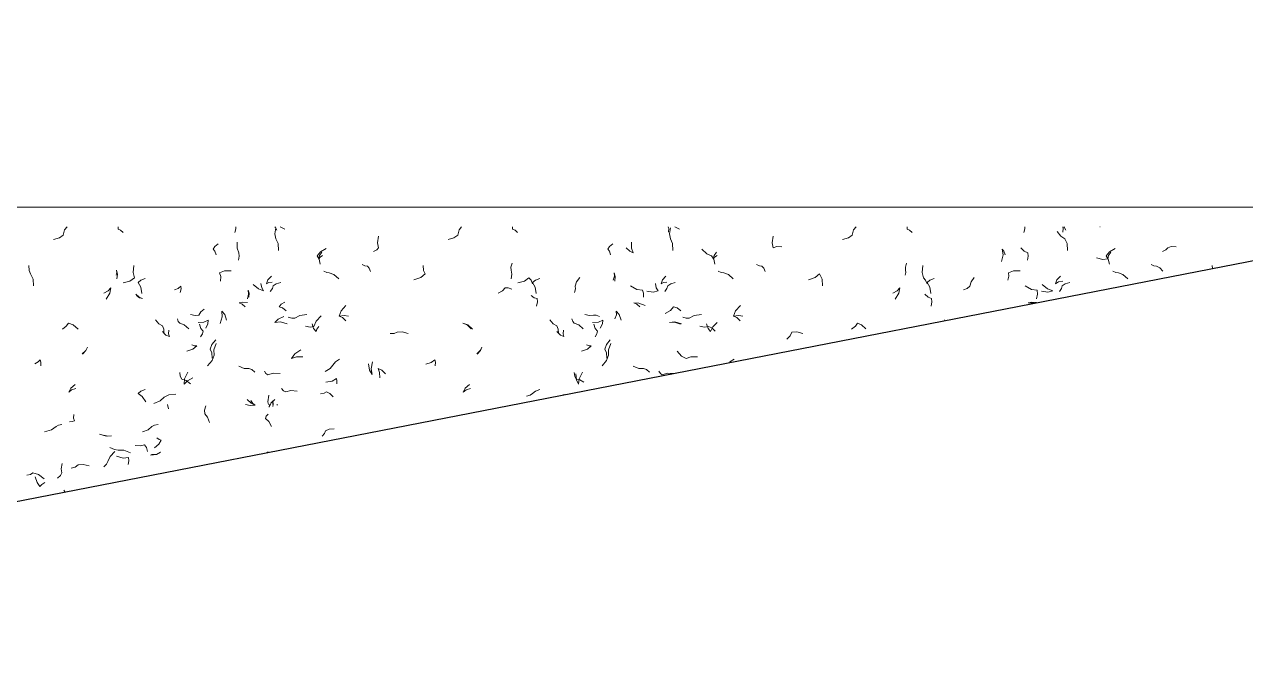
# Model space of a CAD drawing. Header units: metres. Extents: x 0 to 46.1, y -33.1 to 1.9.
# Drawn here: x 10.36 to 16.55, y -31.31 to -28.07 of the extents above; entities that cross this region are included whole.
import ezdxf

# ---------------------------------------------------------------- set-up
doc = ezdxf.new("R2010")
doc.units = ezdxf.units.M
doc.header["$LTSCALE"] = 0.02
doc.layers.add('AB_EXT_COUVRE', color=8, linetype='Continuous', lineweight=9)
doc.layers.add('CONTEXT', color=7, linetype='Continuous', lineweight=13, true_color=0x787878)
doc.layers.add('SITE', color=7, linetype='Continuous', lineweight=25, true_color=0x000000)

msp = doc.modelspace()

# ---------------------------------------------------------------- linework, layer by layer
at = {"layer": 'AB_EXT_COUVRE', "lineweight": 9, "true_color": 0x606060, "transparency": 33554585}
for points in [[(10.5545, -29.1418), (10.535, -29.1564), (10.5055, -29.1649)], [(10.5545, -29.1418), (10.5617, -29.1162), (10.5737, -29.1)], [(10.8322, -29.1127), (10.8323, -29.1)], [(10.8322, -29.1127), (10.845, -29.1177), (10.858, -29.1292)], [(11.4301, -29.1), (11.4303, -29.1101), (11.4238, -29.1289)], [(11.6273, -29.1), (11.6296, -29.102), (11.6374, -29.1167)], [(11.6323, -29.1609), (11.6275, -29.1364), (11.6326, -29.1053)], [(11.6544, -29.1), (11.6786, -29.1123)], [(12.1536, -29.2071), (12.148, -29.1808), (12.1529, -29.1474)], [(12.5545, -29.1418), (12.535, -29.1564), (12.5055, -29.1649)], [(12.5545, -29.1418), (12.5617, -29.1162), (12.5737, -29.1)], [(12.8322, -29.1127), (12.8323, -29.1)], [(12.8322, -29.1127), (12.845, -29.1177), (12.858, -29.1292)], [(13.6216, -29.1), (13.624, -29.1082), (13.6227, -29.1278)], [(13.6323, -29.1609), (13.6275, -29.1364), (13.6326, -29.1053)], [(13.6544, -29.1), (13.6786, -29.1123)], [(14.1536, -29.2071), (14.148, -29.1808), (14.1529, -29.1474)], [(14.5545, -29.1418), (14.535, -29.1564), (14.5055, -29.1649)], [(14.5545, -29.1418), (14.5617, -29.1162), (14.5737, -29.1)], [(14.8322, -29.1127), (14.8323, -29.1)], [(14.8322, -29.1127), (14.845, -29.1177), (14.858, -29.1292)], [(15.4301, -29.1), (15.4303, -29.1101), (15.4238, -29.1289)], [(15.6323, -29.1609), (15.6115, -29.1479), (15.5927, -29.1234)], [(15.6216, -29.1), (15.624, -29.1082), (15.6227, -29.1278)], [(15.6273, -29.1), (15.6296, -29.102), (15.6374, -29.1167)], [(15.8107, -29.1), (15.8105, -29.1008)], [(11.3149, -29.2129), (11.3238, -29.1993), (11.3404, -29.1871)], [(11.3149, -29.2129), (11.3238, -29.2245), (11.3291, -29.2422)], [(11.4445, -29.2329), (11.4356, -29.2092), (11.4355, -29.1774)], [(11.6323, -29.1609), (11.6435, -29.1856), (11.6457, -29.2196)], [(11.8417, -29.2468), (11.8584, -29.2266), (11.887, -29.2102)], [(12.1536, -29.2071), (12.1438, -29.2176), (12.1277, -29.2256)], [(13.3149, -29.2129), (13.3238, -29.1993), (13.3404, -29.1871)], [(13.3149, -29.2129), (13.3238, -29.2245), (13.3291, -29.2422)], [(13.4445, -29.2329), (13.4263, -29.2244), (13.4087, -29.2064)], [(13.4445, -29.2329), (13.4356, -29.2092), (13.4355, -29.1774)], [(13.6323, -29.1609), (13.6435, -29.1856), (13.6457, -29.2196)], [(13.8417, -29.2468), (13.8167, -29.2365), (13.7917, -29.2133)], [(14.1536, -29.2071), (14.1721, -29.2005), (14.1968, -29.201)], [(15.3149, -29.2129), (15.3189, -29.2414), (15.311, -29.2768)], [(15.3149, -29.2129), (15.3238, -29.2245), (15.3291, -29.2422)], [(15.4445, -29.2329), (15.4263, -29.2244), (15.4087, -29.2064)], [(15.6323, -29.1609), (15.6435, -29.1856), (15.6457, -29.2196)], [(15.8417, -29.2468), (15.8584, -29.2266), (15.887, -29.2102)], [(16.1536, -29.2071), (16.1438, -29.2176), (16.1277, -29.2256)], [(16.1536, -29.2071), (16.1721, -29.2005), (16.1968, -29.201)], [(11.4445, -29.2329), (11.4472, -29.249), (11.4433, -29.2691)], [(11.8417, -29.2468), (11.8526, -29.2641), (11.8579, -29.2892)], [(11.85, -29.2626), (11.8539, -29.2463), (11.8656, -29.2288)], [(11.85, -29.2626), (11.8569, -29.2535), (11.8691, -29.2457)], [(13.8417, -29.2468), (13.8526, -29.2641), (13.8579, -29.2892)], [(13.85, -29.2626), (13.8539, -29.2463), (13.8656, -29.2288)], [(13.85, -29.2626), (13.8569, -29.2535), (13.8691, -29.2457)], [(15.4445, -29.2329), (15.4472, -29.249), (15.4433, -29.2691)], [(15.85, -29.2626), (15.8245, -29.2655), (15.7931, -29.2576)], [(15.8417, -29.2468), (15.8526, -29.2641), (15.8579, -29.2892)], [(15.85, -29.2626), (15.8539, -29.2463), (15.8656, -29.2288)], [(10.3892, -29.3392), (10.3811, -29.3211), (10.3795, -29.2961)], [(10.3892, -29.3392), (10.4013, -29.3647), (10.4042, -29.4001)], [(10.8249, -29.3203), (10.8265, -29.3316), (10.8234, -29.3457)], [(10.8249, -29.3203), (10.8293, -29.3394), (10.8261, -29.3638)], [(10.9154, -29.3583), (10.9089, -29.3311), (10.9132, -29.2962)], [(11.3474, -29.333), (11.3722, -29.3234), (11.4057, -29.3231)], [(11.3474, -29.333), (11.3529, -29.3518), (11.3511, -29.3764)], [(11.9035, -29.3332), (11.8902, -29.3321), (11.8751, -29.325)], [(11.9035, -29.3332), (11.9271, -29.3424), (11.9509, -29.3638)], [(12.0968, -29.2997), (12.0839, -29.2985), (12.0693, -29.2914)], [(12.0968, -29.2997), (12.1063, -29.3102), (12.1129, -29.3268)], [(12.3892, -29.3392), (12.3669, -29.3574), (12.3326, -29.369)], [(12.3892, -29.3392), (12.3811, -29.3211), (12.3795, -29.2961)], [(12.8249, -29.3203), (12.8238, -29.3039), (12.8297, -29.2841)], [(12.8249, -29.3203), (12.8293, -29.3394), (12.8261, -29.3638)], [(13.3474, -29.333), (13.3487, -29.35), (13.3427, -29.3707)], [(13.3474, -29.333), (13.3529, -29.3518), (13.3511, -29.3764)], [(13.9035, -29.3332), (13.8902, -29.3321), (13.8751, -29.325)], [(13.9035, -29.3332), (13.9271, -29.3424), (13.9509, -29.3638)], [(14.0968, -29.2997), (14.0839, -29.2985), (14.0693, -29.2914)], [(14.0968, -29.2997), (14.1063, -29.3102), (14.1129, -29.3268)], [(14.3892, -29.3392), (14.3669, -29.3574), (14.3326, -29.369)], [(14.3892, -29.3392), (14.4013, -29.3647), (14.4042, -29.4001)], [(14.8249, -29.3203), (14.8265, -29.3316), (14.8234, -29.3457)], [(14.8249, -29.3203), (14.8238, -29.3039), (14.8297, -29.2841)], [(14.9154, -29.3583), (14.9089, -29.3311), (14.9132, -29.2962)], [(15.3474, -29.333), (15.3487, -29.35), (15.3427, -29.3707)], [(15.3474, -29.333), (15.3722, -29.3234), (15.4057, -29.3231)], [(15.9035, -29.3332), (15.8902, -29.3321), (15.8751, -29.325)], [(15.9035, -29.3332), (15.9271, -29.3424), (15.9509, -29.3638)], [(16.0968, -29.2997), (16.0839, -29.2985), (16.0693, -29.2914)], [(16.0968, -29.2997), (16.1134, -29.3077), (16.1293, -29.3245)], [(16.3805, -29.3109), (16.3795, -29.2961)], [(10.9154, -29.3583), (10.8927, -29.3749), (10.8586, -29.3844)], [(10.9341, -29.3831), (10.9483, -29.3706), (10.9705, -29.3622)], [(10.9341, -29.3831), (10.9474, -29.406), (10.9529, -29.4389)], [(11.1504, -29.4005), (11.1378, -29.4122), (11.1178, -29.4203)], [(11.1504, -29.4005), (11.1517, -29.4151), (11.1467, -29.4328)], [(11.5706, -29.4246), (11.5441, -29.4153), (11.517, -29.3927)], [(11.5706, -29.4246), (11.5612, -29.4094), (11.5568, -29.3872)], [(11.5853, -29.3894), (11.5925, -29.3696), (11.6097, -29.3495)], [(11.5853, -29.3894), (11.5973, -29.3831), (11.6142, -29.3809)], [(11.6192, -29.3995), (11.6151, -29.4132), (11.6044, -29.4275)], [(11.6192, -29.3995), (11.6344, -29.3889), (11.6571, -29.3832)], [(12.9154, -29.3583), (12.8927, -29.3749), (12.8586, -29.3844)], [(12.9154, -29.3583), (12.9265, -29.3704), (12.9342, -29.3897)], [(12.9341, -29.3831), (12.9483, -29.3706), (12.9705, -29.3622)], [(12.9341, -29.3831), (12.9474, -29.406), (12.9529, -29.4389)], [(13.1504, -29.4005), (13.1517, -29.4151), (13.1467, -29.4328)], [(13.1504, -29.4005), (13.1566, -29.3791), (13.1733, -29.3565)], [(13.4913, -29.422), (13.4627, -29.4177), (13.4309, -29.3999)], [(13.5706, -29.4246), (13.5612, -29.4094), (13.5568, -29.3872)], [(13.5853, -29.3894), (13.5925, -29.3696), (13.6097, -29.3495)], [(13.5853, -29.3894), (13.5973, -29.3831), (13.6142, -29.3809)], [(13.6192, -29.3995), (13.6151, -29.4132), (13.6044, -29.4275)], [(13.6192, -29.3995), (13.6344, -29.3889), (13.6571, -29.3832)], [(14.9154, -29.3583), (14.9265, -29.3704), (14.9342, -29.3897)], [(14.9341, -29.3831), (14.9483, -29.3706), (14.9705, -29.3622)], [(14.9341, -29.3831), (14.9474, -29.406), (14.9529, -29.4389)], [(15.1504, -29.4005), (15.1378, -29.4122), (15.1178, -29.4203)], [(15.1504, -29.4005), (15.1566, -29.3791), (15.1733, -29.3565)], [(15.4913, -29.422), (15.4627, -29.4177), (15.4309, -29.3999)], [(15.5706, -29.4246), (15.5441, -29.4153), (15.517, -29.3927)], [(15.5853, -29.3894), (15.5925, -29.3696), (15.6097, -29.3495)], [(15.5853, -29.3894), (15.6001, -29.3798), (15.6218, -29.375)], [(15.6192, -29.3995), (15.6151, -29.4132), (15.6044, -29.4275)], [(15.6192, -29.3995), (15.6344, -29.3889), (15.6571, -29.3832)], [(10.795, -29.4087), (10.782, -29.4242), (10.7598, -29.4368)], [(10.795, -29.4087), (10.7904, -29.4365), (10.7728, -29.4673)], [(10.9565, -29.4637), (10.9393, -29.4569), (10.9219, -29.4414)], [(10.9565, -29.4637), (10.9418, -29.4597), (10.9261, -29.4486)], [(11.4913, -29.422), (11.4943, -29.4415), (11.4891, -29.4657)], [(11.4913, -29.422), (11.4965, -29.4366), (11.4961, -29.4561)], [(12.795, -29.4087), (12.782, -29.4242), (12.7598, -29.4368)], [(12.795, -29.4087), (12.8107, -29.4088), (12.829, -29.4158)], [(12.9565, -29.4637), (12.9418, -29.4597), (12.9261, -29.4486)], [(12.9565, -29.4637), (12.9588, -29.4806), (12.954, -29.5015)], [(13.4913, -29.422), (13.4965, -29.4366), (13.4961, -29.4561)], [(13.5706, -29.4246), (13.5458, -29.4307), (13.5139, -29.427)], [(14.795, -29.4087), (14.782, -29.4242), (14.7598, -29.4368)], [(14.795, -29.4087), (14.7904, -29.4365), (14.7728, -29.4673)], [(14.9565, -29.4637), (14.9393, -29.4569), (14.9219, -29.4414)], [(14.9565, -29.4637), (14.9588, -29.4806), (14.954, -29.5015)], [(15.4913, -29.422), (15.4943, -29.4415), (15.4891, -29.4657)], [(15.5706, -29.4246), (15.5458, -29.4307), (15.5139, -29.427)], [(11.2423, -29.5472), (11.2517, -29.5316), (11.2697, -29.5175)], [(11.3582, -29.5276), (11.3603, -29.5562), (11.3501, -29.5908)], [(11.3582, -29.5276), (11.3732, -29.5453), (11.383, -29.5727)], [(11.4469, -29.4862), (11.4654, -29.4813), (11.4892, -29.4838)], [(11.4469, -29.4862), (11.4621, -29.4923), (11.4774, -29.5063)], [(11.649, -29.5052), (11.6598, -29.4921), (11.6783, -29.4814)], [(11.649, -29.5052), (11.6667, -29.5109), (11.6851, -29.5256)], [(11.9526, -29.5535), (11.9631, -29.5263), (11.9874, -29.4989)], [(13.3582, -29.5276), (13.3588, -29.5457), (13.3515, -29.5672)], [(13.3582, -29.5276), (13.3732, -29.5453), (13.383, -29.5727)], [(13.4469, -29.4862), (13.4732, -29.4867), (13.5039, -29.499)], [(13.4469, -29.4862), (13.4621, -29.4923), (13.4774, -29.5063)], [(13.649, -29.5052), (13.6331, -29.5242), (13.6061, -29.5396)], [(13.649, -29.5052), (13.6667, -29.5109), (13.6851, -29.5256)], [(13.9526, -29.5535), (13.9631, -29.5263), (13.9874, -29.4989)], [(15.4469, -29.4862), (15.4654, -29.4813), (15.4892, -29.4838)], [(15.4469, -29.4862), (15.4732, -29.4867), (15.4746, -29.4873)], [(10.5805, -29.5885), (10.5702, -29.6044), (10.5509, -29.6185)], [(10.5805, -29.5885), (10.6049, -29.5973), (10.6297, -29.6186)], [(11.0575, -29.6016), (11.039, -29.5915), (11.0217, -29.5713)], [(11.145, -29.5887), (11.1378, -29.5797), (11.1332, -29.566)], [(11.145, -29.5887), (11.1678, -29.5971), (11.1909, -29.6171)], [(11.2423, -29.5472), (11.2232, -29.5497), (11.1996, -29.5443)], [(11.2896, -29.5725), (11.2681, -29.583), (11.2381, -29.5859)], [(11.2896, -29.5725), (11.2876, -29.592), (11.2767, -29.6141)], [(11.6278, -29.5848), (11.6448, -29.5677), (11.6725, -29.5552)], [(11.6278, -29.5848), (11.6555, -29.5822), (11.6892, -29.5913)], [(11.7282, -29.5627), (11.7133, -29.5634), (11.6954, -29.5576)], [(11.7282, -29.5627), (11.7539, -29.5495), (11.7901, -29.5453)], [(11.8254, -29.6056), (11.8365, -29.5787), (11.8615, -29.5519)], [(11.9526, -29.5535), (11.9794, -29.5492), (12, -29.5534)], [(11.9526, -29.5535), (11.9698, -29.5604), (11.9871, -29.5761)], [(12.5805, -29.5885), (12.6017, -29.5972), (12.6227, -29.6168)], [(12.5805, -29.5885), (12.6049, -29.5973), (12.6297, -29.6186)], [(13.0575, -29.6016), (13.039, -29.5915), (13.0217, -29.5713)], [(13.145, -29.5887), (13.1378, -29.5797), (13.1332, -29.566)], [(13.145, -29.5887), (13.1678, -29.5971), (13.1909, -29.6171)], [(13.2423, -29.5472), (13.2232, -29.5497), (13.1996, -29.5443)], [(13.2896, -29.5725), (13.2681, -29.583), (13.2381, -29.5859)], [(13.2423, -29.5472), (13.2565, -29.5476), (13.273, -29.5544)], [(13.2896, -29.5725), (13.2876, -29.592), (13.2767, -29.6141)], [(13.6278, -29.5848), (13.6555, -29.5822), (13.6892, -29.5913)], [(13.6278, -29.5848), (13.6535, -29.5839), (13.6842, -29.5943)], [(13.7282, -29.5627), (13.7133, -29.5634), (13.6954, -29.5576)], [(13.7282, -29.5627), (13.7539, -29.5495), (13.7901, -29.5453)], [(13.8367, -29.6306), (13.8475, -29.6074), (13.8704, -29.5849)], [(13.9526, -29.5535), (13.9794, -29.5492), (14, -29.5534)], [(13.9526, -29.5535), (13.9698, -29.5604), (13.9871, -29.5761)], [(14.5805, -29.5885), (14.5702, -29.6044), (14.5509, -29.6185)], [(14.5805, -29.5885), (14.6017, -29.5972), (14.6227, -29.6168)], [(15.0247, -29.5749), (15.0217, -29.5713)], [(11.0929, -29.6564), (11.0748, -29.6486), (11.057, -29.6314)], [(11.0575, -29.6016), (11.0642, -29.6185), (11.0645, -29.6413)], [(11.0929, -29.6564), (11.0889, -29.6422), (11.0906, -29.6237)], [(11.2631, -29.6284), (11.2519, -29.6147), (11.2447, -29.5937)], [(11.2631, -29.6284), (11.2605, -29.6424), (11.2511, -29.6578)], [(11.8254, -29.6056), (11.8061, -29.6085), (11.7821, -29.6034)], [(11.8367, -29.6306), (11.8241, -29.6154), (11.8158, -29.5921)], [(11.8367, -29.6306), (11.8408, -29.6183), (11.8511, -29.6057)], [(12.248, -29.6339), (12.2325, -29.6405), (12.2114, -29.6414)], [(12.248, -29.6339), (12.273, -29.6317), (12.3033, -29.6402)], [(13.0929, -29.6564), (13.0748, -29.6486), (13.057, -29.6314)], [(13.0575, -29.6016), (13.0642, -29.6185), (13.0645, -29.6413)], [(13.0929, -29.6564), (13.0889, -29.6422), (13.0906, -29.6237)], [(13.2631, -29.6284), (13.2519, -29.6147), (13.2447, -29.5937)], [(13.2631, -29.6284), (13.2605, -29.6424), (13.2511, -29.6578)], [(13.8254, -29.6056), (13.8061, -29.6085), (13.7821, -29.6034)], [(13.8367, -29.6306), (13.8241, -29.6154), (13.8158, -29.5921)], [(13.8254, -29.6056), (13.8426, -29.6126), (13.8598, -29.6284)], [(14.248, -29.6339), (14.2406, -29.6521), (14.2237, -29.6703)], [(14.248, -29.6339), (14.273, -29.6317), (14.3033, -29.6402)], [(10.677, -29.7104), (10.6684, -29.7275), (10.6508, -29.744)], [(10.677, -29.7104), (10.6691, -29.7277), (10.6523, -29.7447)], [(11.2316, -29.7034), (11.2119, -29.7201), (11.1814, -29.731)], [(11.2316, -29.7034), (11.2203, -29.7037), (11.2068, -29.699)], [(11.2995, -29.72), (11.3079, -29.697), (11.3279, -29.6736)], [(11.3189, -29.7508), (11.3187, -29.7236), (11.3305, -29.6916)], [(12.677, -29.7104), (12.6684, -29.7275), (12.6508, -29.744)], [(12.677, -29.7104), (12.6691, -29.7277), (12.6523, -29.7447)], [(13.2316, -29.7034), (13.2119, -29.7201), (13.1814, -29.731)], [(13.2316, -29.7034), (13.2203, -29.7037), (13.2068, -29.699)], [(13.2995, -29.72), (13.3079, -29.697), (13.3279, -29.6736)], [(13.3189, -29.7508), (13.3187, -29.7236), (13.3305, -29.6916)], [(10.4382, -29.7737), (10.4279, -29.7851), (10.4108, -29.794)], [(10.4382, -29.7737), (10.4418, -29.7868), (10.4403, -29.8039)], [(11.3189, -29.7508), (11.3093, -29.7778), (11.2861, -29.8054)], [(11.2995, -29.72), (11.3082, -29.7395), (11.3098, -29.7662)], [(11.712, -29.7678), (11.7288, -29.7442), (11.7589, -29.7238)], [(11.712, -29.7678), (11.7367, -29.7587), (11.7697, -29.7589)], [(11.9216, -29.8008), (11.934, -29.7848), (11.9557, -29.7714)], [(12.4382, -29.7737), (12.42, -29.788), (12.3923, -29.7968)], [(12.4382, -29.7737), (12.4418, -29.7868), (12.4403, -29.8039)], [(13.3189, -29.7508), (13.3093, -29.7778), (13.2861, -29.8054)], [(13.2995, -29.72), (13.3082, -29.7395), (13.3098, -29.7662)], [(13.712, -29.7678), (13.6885, -29.7555), (13.6663, -29.7305)], [(13.712, -29.7678), (13.7367, -29.7587), (13.7697, -29.7589)], [(13.9317, -29.7877), (13.934, -29.7848), (13.9557, -29.7714)], [(11.1554, -29.8722), (11.148, -29.8578), (11.1456, -29.8376)], [(11.167, -29.8983), (11.17, -29.8697), (11.1862, -29.8372)], [(11.4962, -29.818), (11.4722, -29.8179), (11.444, -29.807)], [(11.4962, -29.818), (11.5111, -29.8234), (11.5262, -29.8362)], [(11.5913, -29.8504), (11.5822, -29.8433), (11.5747, -29.8309)], [(11.9216, -29.8008), (11.9075, -29.8188), (11.8831, -29.8337)], [(12.121, -29.8485), (12.1076, -29.8265), (12.1015, -29.7946)], [(12.121, -29.8485), (12.116, -29.8201), (12.1228, -29.7845)], [(12.1503, -29.8178), (12.1693, -29.8266), (12.1878, -29.8453)], [(12.1503, -29.8178), (12.1584, -29.8379), (12.1591, -29.865)], [(13.1554, -29.8722), (13.148, -29.8578), (13.1456, -29.8376)], [(13.167, -29.8983), (13.17, -29.8697), (13.1862, -29.8372)], [(13.4962, -29.818), (13.4722, -29.8179), (13.444, -29.807)], [(13.4962, -29.818), (13.5111, -29.8234), (13.5262, -29.8362)], [(13.5913, -29.8504), (13.5822, -29.8433), (13.5747, -29.8309)], [(10.5826, -29.9389), (10.593, -29.9183), (10.6142, -29.8985)], [(11.1554, -29.8722), (11.1772, -29.879), (11.1999, -29.8967)], [(11.167, -29.8983), (11.184, -29.8801), (11.212, -29.8662)], [(11.5913, -29.8504), (11.6184, -29.8416), (11.6542, -29.8432)], [(11.9393, -29.8684), (11.9171, -29.8817), (11.885, -29.8876)], [(11.9393, -29.8684), (11.9424, -29.8801), (11.9409, -29.8952)], [(12.5826, -29.9389), (12.593, -29.9183), (12.6142, -29.8985)], [(13.167, -29.8983), (13.1562, -29.8758), (13.1534, -29.8446)], [(13.1554, -29.8722), (13.1738, -29.8758), (13.1939, -29.8881)], [(13.5913, -29.8504), (13.6184, -29.8416), (13.6481, -29.8429)], [(10.5826, -29.9389), (10.5968, -29.9268), (10.6189, -29.9188)], [(10.9336, -29.9443), (10.948, -29.9324), (10.9702, -29.9249)], [(10.9336, -29.9443), (10.9552, -29.9596), (10.9738, -29.9873)], [(11.0659, -29.963), (11.0458, -29.9817), (11.0139, -29.995)], [(11.0659, -29.963), (11.0905, -29.9509), (11.1249, -29.9475)], [(11.5948, -30), (11.5921, -29.9875), (11.597, -29.9531)], [(11.6822, -29.9357), (11.6712, -29.9308), (11.6605, -29.9202)], [(11.6822, -29.9357), (11.7077, -29.9291), (11.7407, -29.9327)], [(11.8896, -29.9365), (11.8772, -29.9434), (11.8595, -29.9461)], [(11.8896, -29.9365), (11.9063, -29.9443), (11.9225, -29.961)], [(12.5826, -29.9389), (12.5968, -29.9268), (12.6189, -29.9188)], [(12.9336, -29.9443), (12.9215, -29.9536), (12.9031, -29.9591)], [(12.9336, -29.9443), (12.948, -29.9324), (12.9702, -29.9249)], [(13.0884, -29.9519), (13.0905, -29.9509), (13.0971, -29.9502)], [(11.0832, -30), (11.0875, -30.0221)], [(11.2725, -30.0481), (11.2709, -30.0294), (11.2772, -30.0066)], [(11.5271, -30.0035), (11.5026, -30.0062), (11.478, -30)], [(11.5195, -30), (11.5071, -29.9942), (11.4876, -29.9744)], [(11.5221, -30), (11.5156, -29.9955), (11.5057, -29.9809)], [(11.5271, -30.0035), (11.5221, -30)], [(11.598, -30.0144), (11.6048, -30)], [(11.598, -30.0144), (11.5995, -30)], [(11.6048, -30), (11.6074, -29.9945), (11.6274, -29.9751)], [(11.616, -29.9817), (11.6191, -29.9943), (11.6184, -30)], [(11.616, -29.9817), (11.6177, -29.9941), (11.6163, -30)], [(11.6184, -30), (11.6171, -30.0105)], [(11.6378, -30), (11.6408, -30.0038)], [(10.6113, -30.083), (10.6006, -30.0873), (10.5862, -30.0876)], [(10.6113, -30.083), (10.6074, -30.069), (10.609, -30.0508)], [(11.2725, -30.0481), (11.2867, -30.0655), (11.2957, -30.0923)], [(11.5793, -30.0711), (11.5836, -30.06), (11.5936, -30.0488)], [(11.5793, -30.0711), (11.597, -30.0864), (11.6111, -30.1123)], [(10.5187, -30.1124), (10.4952, -30.1295), (10.4599, -30.1393)], [(10.5187, -30.1124), (10.5301, -30.1053), (10.5466, -30.1019)], [(11.0042, -30.1125), (10.9854, -30.1284), (10.9564, -30.1388)], [(11.0042, -30.1125), (11.0172, -30.1046), (11.0361, -30.1011)], [(11.8835, -30.1346), (11.8791, -30.1479), (11.868, -30.1615)], [(11.8835, -30.1346), (11.9021, -30.1262), (11.9277, -30.1246)], [(10.799, -30.1598), (10.7717, -30.1613), (10.7389, -30.151)], [(10.799, -30.1598), (10.7813, -30.1615), (10.7598, -30.1558)], [(10.966, -30.2051), (10.9458, -30.2105), (10.9195, -30.2078)], [(10.966, -30.2051), (10.9761, -30.2184), (10.982, -30.2385)], [(11.0516, -30.1817), (11.0398, -30.2019), (11.0169, -30.2204)], [(11.0516, -30.1817), (11.0406, -30.1786), (11.029, -30.1702)], [(10.7808, -30.2894), (10.7922, -30.264), (10.8169, -30.2391)], [(10.8331, -30.2312), (10.8136, -30.2292), (10.7915, -30.2183)], [(10.8858, -30.2699), (10.8582, -30.2721), (10.8247, -30.2625)], [(10.8331, -30.2312), (10.8616, -30.2317), (10.8949, -30.2449)], [(10.8858, -30.2699), (10.8878, -30.2856), (10.8834, -30.305)], [(11.0474, -30.2423), (11.0267, -30.2532), (10.9976, -30.257)], [(11.0474, -30.2423), (11.0286, -30.2517), (11.0024, -30.2545)], [(11.5928, -30.2403), (11.5887, -30.2439)], [(11.5928, -30.2403), (11.5924, -30.2432)], [(10.5473, -30.3466), (10.5439, -30.3258), (10.5491, -30.2997)], [(10.6295, -30.3071), (10.6156, -30.3176), (10.5946, -30.3239)], [(10.6295, -30.3071), (10.6549, -30.3042), (10.6861, -30.3121)], [(10.7808, -30.2894), (10.7741, -30.3028), (10.7603, -30.3157)], [(10.401, -30.3474), (10.3886, -30.3553), (10.3704, -30.3592)], [(10.401, -30.3474), (10.4287, -30.3555), (10.4576, -30.3772)], [(10.4365, -30.4165), (10.4217, -30.3966), (10.413, -30.3667)], [(10.4365, -30.4165), (10.4457, -30.4052), (10.4615, -30.396)], [(10.5473, -30.3466), (10.5399, -30.3609), (10.5249, -30.3744)], [(10.5633, -30.4436), (10.5575, -30.4351)]]:
    msp.add_lwpolyline(points, dxfattribs=at)
at = {"layer": 'CONTEXT'}
msp.add_lwpolyline([(20, -24.5), (20, -28.6061), (17.977, -29), (8, -29), (8, -24.5), (20, -24.5)], close=True, dxfattribs=at)
at = {"layer": 'SITE'}
msp.add_lwpolyline([(0, 0), (6.0974, -31.3132), (45.3602, -23.6679), (40.7508, 0), (0, 0)], close=True, dxfattribs=at)

doc.saveas('drawing.dxf')
